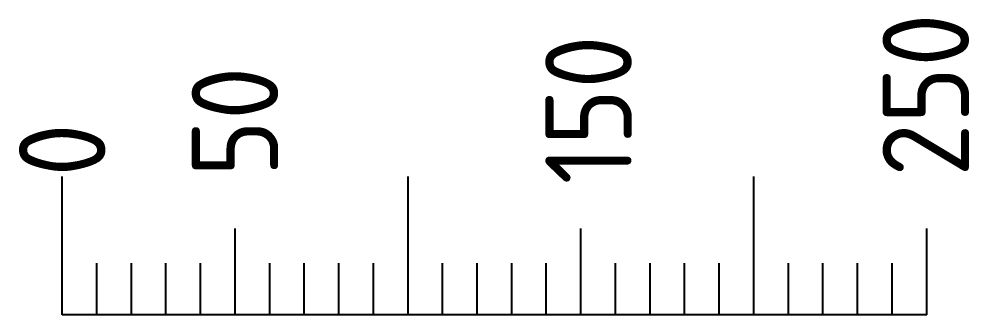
# Model space of a CAD drawing. Header units: millimetres. Extents: x 46697 to 52144, y 25488 to 34806.
# Drawn here: x 51512.3 to 51787, y 28096.2 to 28181.8 of the extents above; entities that cross this region are included whole.
import ezdxf
from ezdxf.enums import TextEntityAlignment as Align

# ---------------------------------------------------------------- set-up
doc = ezdxf.new("R2010")
doc.units = ezdxf.units.MM
doc.styles.add('PI0', font='isocpeur.ttf', dxfattribs={"width": 0.9})

msp = doc.modelspace()

# ---------------------------------------------------------------- linework, layer by layer
at = {"color": 7}
for p, q in [((51524.77, 28096.2), (51524.77, 28136.2)), ((51624.77, 28096.2), (51624.77, 28136.2)), ((51724.77, 28096.2), (51724.77, 28136.2)), ((51724.77, 28096.2), (51724.77, 28136.2)), ((51724.77, 28096.2), (51724.77, 28136.2)), ((51724.77, 28096.2), (51724.77, 28136.2)), ((51724.77, 28096.2), (51724.77, 28136.2)), ((51724.77, 28096.2), (51724.77, 28136.2)), ((51724.77, 28096.2), (51724.77, 28136.2)), ((51724.77, 28096.2), (51724.77, 28136.2)), ((51574.77, 28096.2), (51574.77, 28121.2)), ((51674.77, 28096.2), (51674.77, 28121.2)), ((51774.77, 28096.2), (51774.77, 28121.2)), ((51534.77, 28096.2), (51534.77, 28111.2)), ((51544.77, 28096.2), (51544.77, 28111.2)), ((51554.77, 28096.2), (51554.77, 28111.2)), ((51564.77, 28096.2), (51564.77, 28111.2)), ((51584.77, 28096.2), (51584.77, 28111.2)), ((51594.77, 28096.2), (51594.77, 28111.2)), ((51604.77, 28096.2), (51604.77, 28111.2)), ((51614.77, 28096.2), (51614.77, 28111.2)), ((51634.77, 28096.2), (51634.77, 28111.2)), ((51644.77, 28096.2), (51644.77, 28111.2)), ((51654.77, 28096.2), (51654.77, 28111.2)), ((51664.77, 28096.2), (51664.77, 28111.2)), ((51684.77, 28096.2), (51684.77, 28111.2)), ((51694.77, 28096.2), (51694.77, 28111.2)), ((51704.77, 28096.2), (51704.77, 28111.2)), ((51714.77, 28096.2), (51714.77, 28111.2)), ((51734.77, 28096.2), (51734.77, 28111.2)), ((51744.77, 28096.2), (51744.77, 28111.2)), ((51754.77, 28096.2), (51754.77, 28111.2)), ((51764.77, 28096.2), (51764.77, 28111.2)), ((51774.77, 28096.2), (51524.77, 28096.2))]:
    msp.add_line(p, q, dxfattribs=at)

# ---------------------------------------------------------------- texts
at = {"color": 7, "style": 'PI0', "width": 0.9}
for s, p in [('250', (51774.51, 28136.2)), ('150', (51676.97, 28133.96)), ('50', (51574.72, 28136.2)), ('0', (51524.77, 28136.2))]:
    msp.add_text(s, height=25, rotation=90, dxfattribs=at).set_placement(p, align=Align.MIDDLE_LEFT)

doc.saveas('drawing.dxf')
